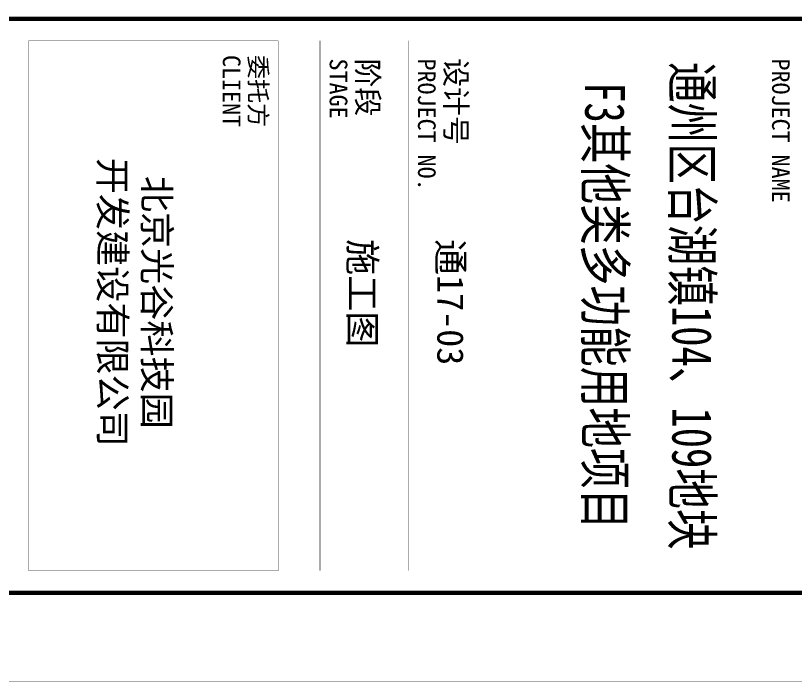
# Model space of a CAD drawing. Extents: x 57342 to 87103, y 19822 to 43940.
# Drawn here: x 65670 to 67437, y 22681 to 24189 of the extents above; entities that cross this region are included whole.
import ezdxf
from ezdxf.enums import TextEntityAlignment as Align

# ---------------------------------------------------------------- set-up
doc = ezdxf.new("R2010")
doc.units = 0
doc.header["$LTSCALE"] = 1000
doc.header["$MEASUREMENT"] = 0
doc.styles.add('图签信息$0$华文细黑', font='STXIHEI_0.TTF', dxfattribs={"height": 10})

# ---------------------------------------------------------------- blocks, each defined once
blk = doc.blocks.new('图框-A1+1-4')
for points, const_width in [([(0, 0), (1051, 0), (1051, 594), (0, 594)], 0.05), ([(976, 584), (25, 584), (25, 10), (976, 10)], 0.5)]:
    blk.add_lwpolyline(points, close=True, dxfattribs=dict(const_width=const_width))
blk = doc.blocks.new('图签信息')
at = {"const_width": 0.5}
blk.add_lwpolyline([(-65, 0), (0, 0), (0, 500.5), (-65, 500.5)], close=True, dxfattribs=at)
at = {"const_width": 0.05}
for points in [[(-62.5, 450.865), (-2.5, 450.865)], [(-62.5, 440.865), (-2.5, 440.865)], [(-2.5, 407.854), (-2.5, 436.118), (-62.5, 436.118), (-62.5, 407.854)], [(-62.5, 407.854), (-2.5, 407.854)]]:
    blk.add_lwpolyline(points, dxfattribs=at)
at = {"style": '图签信息$0$华文细黑'}
for s, height, p in [('PROJECT NAME', 2, (-60.5, 494.079)), ('设计号', 2.4, (-60.545, 457.479)), ('PROJECT NO.', 2, (-60.5, 453.965)), ('阶段', 2.4, (-60.5, 447.469)), ('STAGE', 2, (-60.5, 443.965)), ('委托方', 2, (-60.897, 434.86)), ('CLIENT', 2, (-60.897, 431.86))]:
    blk.add_text(s, height=height, dxfattribs=at).set_placement(p, align=Align.TOP_LEFT)
at = {"color": 4, "style": '图签信息$0$华文细黑', "width": 0.75}
for s, p in [('通州区台湖镇104、109地块', (-32.5, 480.778)), ('F3其他类多功能用地项目', (-32.5, 470.905))]:
    blk.add_text(s, height=4.5, dxfattribs=at).set_placement(p, align=Align.CENTER)
at = {"color": 4, "ltscale": 0.001, "char_height": 3, "width": 58.48948, "style": '图签信息$0$华文细黑'}
for s, insert, attachment_point in [('通17-03', (-40.062, 455.511), 4), ('施工图', (-40.062, 445.511), 4), ('北京光谷科技园\\P开发建设有限公司', (-32.897, 419.706), 5)]:
    blk.add_mtext(s, dxfattribs=dict(at, insert=insert, attachment_point=attachment_point))
blk = doc.blocks.new('图签-A1')
at = {"color": 2}
blk.add_blockref('图签信息', (0, 0), dxfattribs=at)

msp = doc.modelspace()

# ---------------------------------------------------------------- block references
at = {"xscale": 20, "yscale": 20, "zscale": 20, "rotation": 270}
for name, p in [('图框-A1+1-4', (57342.2, 43701.6)), ('图签-A1', (57542.2, 22881.6))]:
    msp.add_blockref(name, p, dxfattribs=at)

doc.saveas('drawing.dxf')
